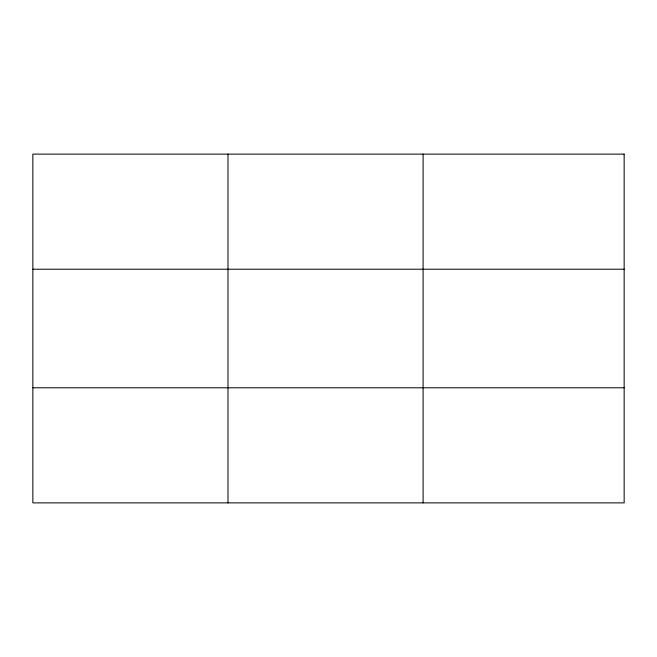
<?xml version="1.0" encoding="UTF-8"?>
<svg xmlns="http://www.w3.org/2000/svg" width="657" height="657" viewBox="0 0 657 657"><rect width="100%" height="100%" fill="white"/><g stroke="black" fill="none" stroke-linecap="round" stroke-linejoin="round"><path stroke-width="0.99" d="M227.979 502.876L227.979 154.124M423.108 502.876L423.108 154.124M32.85 269.214L624.15 269.214M32.85 387.786L624.15 387.786M624.15 154.124L624.15 502.876L32.85 502.876L32.85 154.124L624.15 154.124"/></g></svg>
